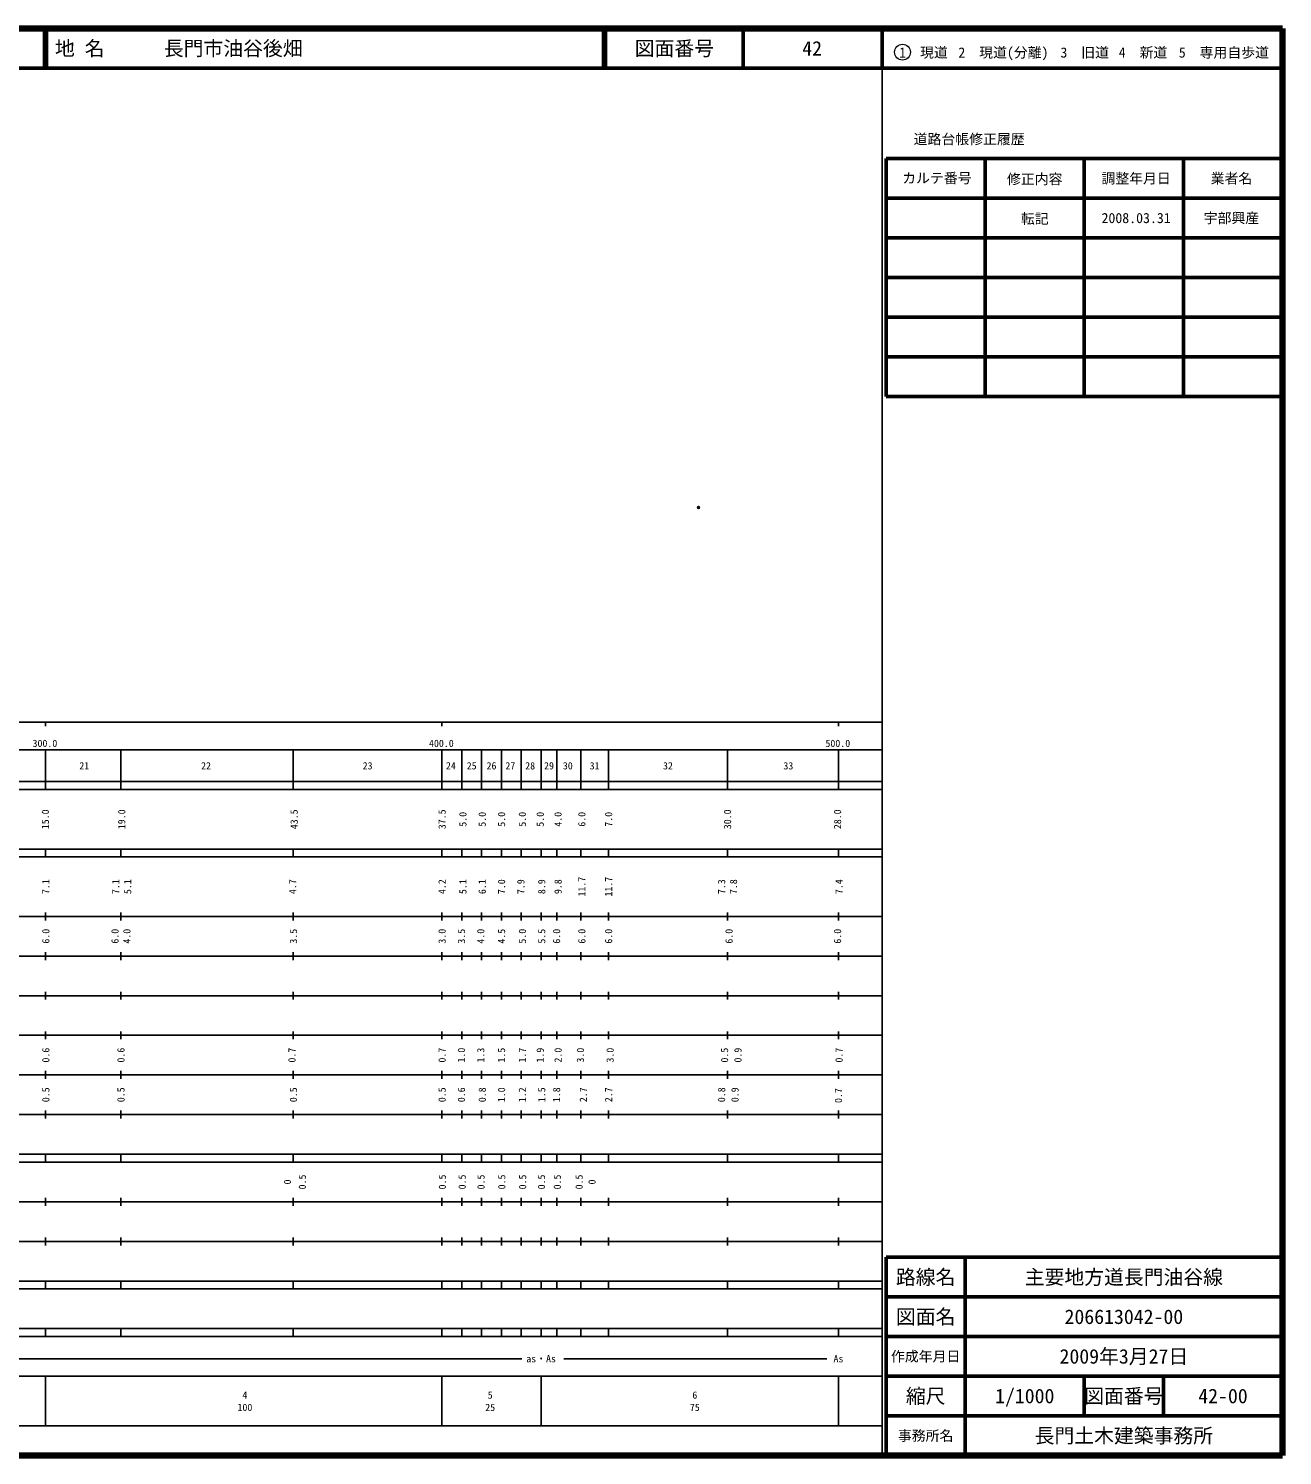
# Model space of a CAD drawing. Units: millimetres on the paper. Extents: x 40 to 680, y 20 to 380.
# Drawn here: x 363.7 to 680, y 20 to 380 of the extents above; entities that cross this region are included whole.
import ezdxf
from ezdxf.enums import TextEntityAlignment as Align

# ---------------------------------------------------------------- set-up
doc = ezdxf.new("R2010")
doc.units = ezdxf.units.MM
doc.header["$PDMODE"] = 32
doc.header["$PDSIZE"] = 0.5
doc.layers.add('M-OTRS', color=6, linetype='Continuous')
for name, color, linetype, lineweight in [('M-TTL', 2, 'Continuous', 140), ('M-TTL-BAND', 7, 'Continuous', 25), ('M-TTL-FRAM', 2, 'Continuous', 50), ('M-TTL-LINE', 7, 'Continuous', 50), ('M-TTL-TXT', 7, 'Continuous', 13)]:
    doc.layers.add(name, color=color, linetype=linetype, lineweight=lineweight)
doc.styles.add('ＭＳ ゴシック', font='')
doc.styles.get('ＭＳ ゴシック').set_extended_font_data('MS Gothic')

msp = doc.modelspace()

# ---------------------------------------------------------------- linework, layer by layer
at = {"layer": 'M-OTRS'}
msp.add_point((532.733, 259.174), dxfattribs=at)
at = {"layer": 'M-TTL'}
for p, q in [((680, 380), (40, 380)), ((680, 20), (680, 380)), ((40, 20), (680, 20))]:
    msp.add_line(p, q, dxfattribs=at)
at = {"layer": 'M-TTL-BAND'}
for p, q in [((579, 20), (579, 370)), ((40, 205), (579, 205)), ((368, 205), (368, 204)), ((468, 205), (468, 204)), ((568, 205), (568, 204)), ((68, 198), (579, 198)), ((368, 198), (368, 188)), ((387, 198), (387, 188)), ((430.5, 198), (430.5, 188)), ((468, 198), (468, 188)), ((473, 198), (473, 188)), ((478, 198), (478, 188)), ((483, 198), (483, 188)), ((488, 198), (488, 188)), ((493, 198), (493, 188)), ((497, 198), (497, 188)), ((503, 198), (503, 188)), ((510, 198), (510, 188)), ((540, 198), (540, 188)), ((568, 198), (568, 188)), ((40, 190), (579, 190)), ((40, 188), (579, 188)), ((40, 173), (579, 173)), ((368, 171), (368, 173)), ((387, 173), (387, 171)), ((430.5, 173), (430.5, 171)), ((468, 173), (468, 171)), ((473, 173), (473, 171)), ((478, 173), (478, 171)), ((483, 173), (483, 171)), ((488, 173), (488, 171)), ((493, 173), (493, 171)), ((497, 173), (497, 171)), ((503, 173), (503, 171)), ((510, 173), (510, 171)), ((540, 173), (540, 171)), ((568, 171), (568, 173)), ((40, 171), (579, 171)), ((40, 156), (579, 156)), ((368, 155), (368, 157)), ((387, 157), (387, 155)), ((430.5, 157), (430.5, 155)), ((468, 157), (468, 155)), ((473, 157), (473, 155)), ((478, 157), (478, 155)), ((483, 157), (483, 155)), ((488, 157), (488, 155)), ((493, 157), (493, 155)), ((497, 157), (497, 155)), ((503, 157), (503, 155)), ((510, 157), (510, 155)), ((540, 157), (540, 155)), ((568, 155), (568, 157)), ((46, 146), (579, 146)), ((368, 145), (368, 147)), ((387, 147), (387, 145)), ((430.5, 147), (430.5, 145)), ((468, 147), (468, 145)), ((473, 147), (473, 145)), ((478, 147), (478, 145)), ((483, 147), (483, 145)), ((488, 147), (488, 145)), ((493, 147), (493, 145)), ((497, 147), (497, 145)), ((503, 147), (503, 145)), ((510, 147), (510, 145)), ((540, 147), (540, 145)), ((568, 145), (568, 147)), ((368, 135), (368, 137)), ((387, 137), (387, 135)), ((430.5, 137), (430.5, 135)), ((468, 137), (468, 135)), ((473, 137), (473, 135)), ((478, 137), (478, 135)), ((483, 137), (483, 135)), ((488, 137), (488, 135)), ((493, 137), (493, 135)), ((497, 137), (497, 135)), ((503, 137), (503, 135)), ((510, 137), (510, 135)), ((540, 137), (540, 135)), ((568, 135), (568, 137)), ((52, 136), (579, 136)), ((46, 126), (579, 126)), ((368, 125), (368, 127)), ((387, 127), (387, 125)), ((430.5, 127), (430.5, 125)), ((468, 127), (468, 125)), ((473, 127), (473, 125)), ((478, 127), (478, 125)), ((483, 127), (483, 125)), ((488, 127), (488, 125)), ((493, 127), (493, 125)), ((497, 127), (497, 125)), ((503, 127), (503, 125)), ((510, 127), (510, 125)), ((540, 127), (540, 125)), ((568, 125), (568, 127)), ((52, 116), (579, 116)), ((368, 115), (368, 117)), ((387, 117), (387, 115)), ((430.5, 117), (430.5, 115)), ((468, 117), (468, 115)), ((473, 117), (473, 115)), ((478, 117), (478, 115)), ((483, 117), (483, 115)), ((488, 117), (488, 115)), ((493, 117), (493, 115)), ((497, 117), (497, 115)), ((503, 117), (503, 115)), ((510, 117), (510, 115)), ((540, 117), (540, 115)), ((568, 115), (568, 117)), ((46, 106), (579, 106)), ((368, 105), (368, 107)), ((387, 107), (387, 105)), ((430.5, 107), (430.5, 105)), ((468, 107), (468, 105)), ((473, 107), (473, 105)), ((478, 107), (478, 105)), ((483, 107), (483, 105)), ((488, 107), (488, 105)), ((493, 107), (493, 105)), ((497, 107), (497, 105)), ((503, 107), (503, 105)), ((510, 107), (510, 105)), ((540, 107), (540, 105)), ((568, 105), (568, 107)), ((40, 96), (579, 96)), ((40, 94), (579, 94)), ((368, 94), (368, 96)), ((387, 96), (387, 94)), ((430.5, 96), (430.5, 94)), ((468, 96), (468, 94)), ((473, 96), (473, 94)), ((478, 96), (478, 94)), ((483, 96), (483, 94)), ((488, 96), (488, 94)), ((493, 96), (493, 94)), ((497, 96), (497, 94)), ((503, 96), (503, 94)), ((510, 96), (510, 94)), ((540, 96), (540, 94)), ((568, 94), (568, 96)), ((49, 84), (579, 84)), ((368, 83), (368, 85)), ((387, 85), (387, 83)), ((430.5, 85), (430.5, 83)), ((468, 85), (468, 83)), ((473, 85), (473, 83)), ((478, 85), (478, 83)), ((483, 85), (483, 83)), ((488, 85), (488, 83)), ((493, 85), (493, 83)), ((497, 85), (497, 83)), ((503, 85), (503, 83)), ((510, 85), (510, 83)), ((540, 85), (540, 83)), ((568, 83), (568, 85)), ((40, 74), (579, 74)), ((368, 73), (368, 75)), ((387, 75), (387, 73)), ((430.5, 75), (430.5, 73)), ((468, 75), (468, 73)), ((473, 75), (473, 73)), ((478, 75), (478, 73)), ((483, 75), (483, 73)), ((488, 75), (488, 73)), ((493, 75), (493, 73)), ((497, 75), (497, 73)), ((503, 75), (503, 73)), ((510, 75), (510, 73)), ((540, 75), (540, 73)), ((568, 73), (568, 75)), ((40, 64), (579, 64)), ((40, 62), (579, 62)), ((368, 62), (368, 64)), ((387, 64), (387, 62)), ((430.5, 64), (430.5, 62)), ((468, 64), (468, 62)), ((473, 64), (473, 62)), ((478, 64), (478, 62)), ((483, 64), (483, 62)), ((488, 64), (488, 62)), ((493, 64), (493, 62)), ((497, 64), (497, 62)), ((503, 64), (503, 62)), ((510, 64), (510, 62)), ((540, 64), (540, 62)), ((568, 62), (568, 64)), ((40, 52), (579, 52)), ((368, 50), (368, 52)), ((387, 52), (387, 50)), ((430.5, 52), (430.5, 50)), ((468, 52), (468, 50)), ((473, 52), (473, 50)), ((478, 52), (478, 50)), ((483, 52), (483, 50)), ((488, 52), (488, 50)), ((493, 52), (493, 50)), ((497, 52), (497, 50)), ((503, 52), (503, 50)), ((510, 52), (510, 50)), ((540, 52), (540, 50)), ((568, 50), (568, 52)), ((40, 50), (579, 50)), ((70.805, 44.406), (488.101, 44.406)), ((498.748, 44.406), (565.097, 44.406)), ((40, 40), (579, 40)), ((368, 40), (368, 27.5)), ((468, 40), (468, 27.5)), ((493, 40), (493, 27.5)), ((568, 40), (568, 27.5)), ((68, 27.5), (579, 27.5))]:
    msp.add_line(p, q, dxfattribs=at)
at = {"layer": 'M-TTL-FRAM'}
for p, q in [((580, 347.197), (580, 287.197)), ((580, 347.197), (680, 347.197)), ((580, 287.197), (680, 287.197)), ((680, 70), (580, 70)), ((580, 70), (580, 20))]:
    msp.add_line(p, q, dxfattribs=at)
at = {"layer": 'M-TTL-LINE'}
for p, q in [((367.75, 380), (367.75, 370)), ((368.25, 380), (368.25, 370)), ((508.747, 380), (508.747, 370)), ((509.247, 380), (509.247, 370)), ((543.997, 380), (543.997, 370)), ((579, 380), (579, 370)), ((40, 370), (680, 370)), ((605, 347.197), (605, 287.197)), ((630, 347.197), (630, 287.197)), ((655, 347.197), (655, 287.197)), ((580, 337.197), (680, 337.197)), ((580, 327.197), (680, 327.197)), ((580, 317.197), (680, 317.197)), ((580, 307.197), (680, 307.197)), ((580, 297.197), (680, 297.197)), ((600, 70), (600, 20)), ((680, 60), (580, 60)), ((680, 50), (580, 50)), ((680, 40), (580, 40)), ((630, 40), (630, 30)), ((650, 40), (650, 30)), ((680, 30), (580, 30))]:
    msp.add_line(p, q, dxfattribs=at)
at = {"layer": 'M-TTL-TXT'}
msp.add_circle((584.147, 374.034), 2, dxfattribs=at)

# ---------------------------------------------------------------- texts
at = {"layer": 'M-TTL-BAND', "style": 'ＭＳ ゴシック'}
for s, p in [('300.0', (367.844, 198.195)), ('400.0', (467.844, 198.195)), ('500.0', (567.844, 198.195))]:
    msp.add_text(s, height=1.833, dxfattribs=at).set_placement(p, align=Align.BOTTOM_CENTER)
for s, p in [('21', (377.769, 194)), ('22', (408.487, 194)), ('23', (449.238, 194)), ('24', (470.239, 194)), ('25', (475.489, 194)), ('26', (480.489, 194)), ('27', (485.239, 194)), ('28', (490.24, 194)), ('29', (494.99, 194)), ('30', (499.74, 194)), ('31', (506.49, 194)), ('32', (524.991, 194)), ('33', (555.367, 194)), ('as・As', (493, 44.406)), ('As', (568, 44.406)), ('4', (418.288, 35.238)), ('5', (480.159, 35.238)), ('6', (531.775, 35.238)), ('100', (418.288, 32.131)), ('25', (480.159, 32.131)), ('75', (531.775, 32.131))]:
    msp.add_text(s, height=1.833, dxfattribs=at).set_placement(p, align=Align.MIDDLE_CENTER)
for s, p in [('15.0', (367.936, 180.5)), ('19.0', (387.197, 180.5)), ('43.5', (430.698, 180.5)), ('37.5', (468.012, 180.5)), ('5.0', (473.262, 180.5)), ('5.0', (478.138, 180.5)), ('5.0', (483.013, 180.5)), ('5.0', (488.263, 180.5)), ('5.0', (492.763, 180.5)), ('4.0', (497.263, 180.5)), ('6.0', (503.264, 180.5)), ('7.0', (510.014, 180.5)), ('30.0', (540.015, 180.5)), ('28.0', (567.766, 180.5)), ('11.7', (503.264, 163.5)), ('11.7', (510.014, 163.5)), ('7.1', (368.06, 163.5)), ('7.1', (385.697, 163.5)), ('5.1', (388.697, 163.5)), ('4.7', (430.323, 163.5)), ('4.2', (468.012, 163.5)), ('5.1', (473.262, 163.5)), ('6.1', (478.138, 163.5)), ('7.0', (483.013, 163.5)), ('7.9', (487.888, 163.5)), ('8.9', (493.138, 163.5)), ('9.8', (497.263, 163.5)), ('7.3', (538.515, 163.5)), ('7.8', (541.515, 163.5)), ('7.4', (568.141, 163.5)), ('6.0', (368.06, 151)), ('6.0', (385.509, 151)), ('4.0', (388.509, 151)), ('3.5', (430.511, 151)), ('3.0', (468.012, 151)), ('3.5', (472.887, 151)), ('4.0', (477.763, 151)), ('4.5', (483.013, 151)), ('5.0', (488.263, 151)), ('5.5', (493.138, 151)), ('6.0', (496.888, 151)), ('6.0', (503.264, 151)), ('6.0', (510.014, 151)), ('6.0', (540.39, 151)), ('6.0', (567.766, 151)), ('0.6', (368.06, 121)), ('0.6', (387.009, 121)), ('0.7', (430.136, 121)), ('0.7', (468.012, 121)), ('1.0', (472.887, 121)), ('1.3', (477.763, 121)), ('1.5', (483.013, 121)), ('1.7', (488.263, 121)), ('1.9', (492.763, 121)), ('2.0', (497.263, 121)), ('3.0', (502.889, 121)), ('3.0', (510.389, 121)), ('0.5', (539.265, 121)), ('0.9', (542.64, 121)), ('0.7', (568.141, 121)), ('0.5', (368.06, 111)), ('0.5', (387.009, 111)), ('0.5', (430.511, 111)), ('0.5', (468.012, 111)), ('0.6', (472.887, 111)), ('0.8', (478.138, 111)), ('1.0', (483.013, 111)), ('1.2', (488.263, 111)), ('1.5', (493.138, 111)), ('1.8', (496.888, 111)), ('2.7', (503.639, 111)), ('2.7', (510.014, 111)), ('0.8', (538.515, 111)), ('0.9', (541.89, 111)), ('0.7', (567.995, 110.793)), ('0.5', (432.761, 89)), ('0.5', (468.075, 89)), ('0.5', (473.075, 89)), ('0.5', (477.825, 89)), ('0.5', (483.075, 89)), ('0.5', (488.325, 89)), ('0.5', (493.076, 89)), ('0.5', (497.076, 89)), ('0.5', (502.576, 89)), ('0', (429.011, 89)), ('0', (505.826, 89))]:
    msp.add_text(s, height=1.833, rotation=90, dxfattribs=at).set_placement(p, align=Align.MIDDLE_CENTER)
at = {"layer": 'M-TTL-TXT', "style": 'ＭＳ ゴシック'}
msp.add_text('地 名      長門市油谷後畑', height=3.666, dxfattribs=at).set_placement((370.38, 375), align=Align.MIDDLE_LEFT)
for s, height, p in [('図面番号', 3.666, (526.622, 375)), ('42', 3.666, (561.372, 375)), ('1\u3000現道', 2.566, (589.448, 373.958)), ('2\u3000現道(分離)', 2.566, (609.619, 373.958)), ('3\u3000旧道', 2.566, (630.121, 373.958)), ('4\u3000新道', 2.566, (644.824, 373.958)), ('5\u3000専用自歩道', 2.566, (665.228, 373.958)), ('道路台帳修正履歴', 2.566, (600.968, 352.113)), ('カルテ番号', 2.566, (592.839, 342.277)), ('修正内容', 2.566, (617.509, 342.023)), ('調整年月日', 2.566, (643.089, 342.197)), ('業者名', 2.566, (667.134, 342.197)), ('転記', 2.566, (617.509, 332.023)), ('2008.03.31', 2.566, (643.089, 332.197)), ('宇部興産', 2.566, (667.134, 332.197)), ('路線名', 3.666, (590, 65)), ('主要地方道長門油谷線', 3.666, (640, 65)), ('図面名', 3.666, (590, 55)), ('206613042-00', 3.666, (640, 55)), ('2009年3月27日', 3.666, (640, 45)), ('作成年月日', 2.566, (590, 45)), ('縮尺', 3.666, (590, 35)), ('1/1000', 3.666, (615, 35)), ('図面番号', 3.666, (640, 35)), ('42-00', 3.666, (665, 35)), ('事務所名', 2.566, (590, 25)), ('長門土木建築事務所', 3.666, (640, 25))]:
    msp.add_text(s, height=height, dxfattribs=at).set_placement(p, align=Align.MIDDLE_CENTER)

doc.saveas('drawing.dxf')
